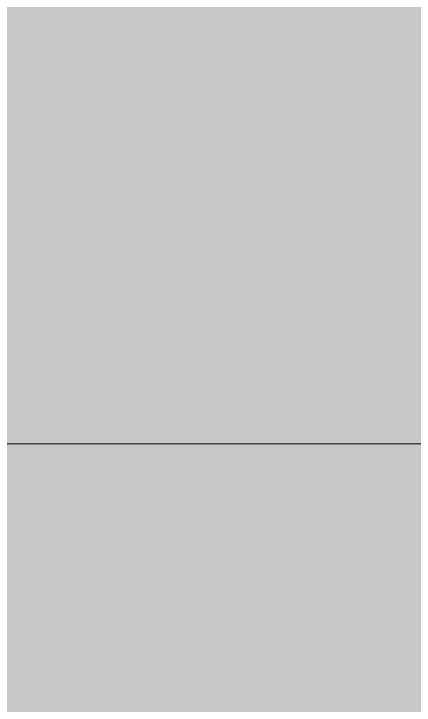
# Model space of a CAD drawing. Header units: inches. Extents: x 224 to 2249, y -2447 to -36.
# Drawn here: x 410.97666 to 410.97978, y -940.96033 to -940.95495 of the extents above; entities that cross this region are included whole.
import ezdxf

# ---------------------------------------------------------------- set-up
doc = ezdxf.new("R2010")
doc.units = ezdxf.units.IN
doc.header["$MEASUREMENT"] = 0
doc.layers.add('A-GLAZ-CURT', color=52, linetype='Continuous', lineweight=13)
doc.layers.add('A-GLAZ-CWMG', color=51, linetype='Continuous', lineweight=13)

# ---------------------------------------------------------------- blocks, each defined once
blk = doc.blocks.new('System Panel - Glazed 2-V2-Level 4 CONSTRUCTION')
at = {"layer": 'A-GLAZ-CURT', "lineweight": 9}
blk.add_hatch(color=7, dxfattribs=at).paths.add_polyline_path([(-27.25, 0.25), (27.25, 0.25), (27.25, 2.25), (-27.25, 2.25)], flags=0)
blk = doc.blocks.new('System Panel - Glazed 2-5472194-Level 4 CONSTRUCTION')
at = {"layer": 'A-GLAZ-CURT', "color": 8, "lineweight": 20}
blk.add_line((26.3412678, 0.25), (26.3412678, 2.25), dxfattribs=at)
blk = doc.blocks.new('Rectangular Mullion - 2_5_ x 5_ rectangular-V8-Level 4 CONSTRUCTION')
at = {"layer": 'A-GLAZ-CWMG', "color": 8, "lineweight": 20}
blk.add_line((-2.5, -2.75), (-2.5, 2.75), dxfattribs=at)

msp = doc.modelspace()

# ---------------------------------------------------------------- block references
at = {"layer": 'A-GLAZ-CURT', "lineweight": 9, "rotation": 89.9999999999994}
for name, p in [('System Panel - Glazed 2-V2-Level 4 CONSTRUCTION', (413.2240477, -966.3908334)), ('System Panel - Glazed 2-5472194-Level 4 CONSTRUCTION', (413.2240477, -967.2995656))]:
    msp.add_blockref(name, p, dxfattribs=at)
at = {"layer": 'A-GLAZ-CWMG', "lineweight": 9, "extrusion": (0, 0, -1), "rotation": 90.0000000000006}
msp.add_blockref('Rectangular Mullion - 2_5_ x 5_ rectangular-V8-Level 4 CONSTRUCTION', (-413.2240477, -938.4582978), dxfattribs=at)

doc.saveas('drawing.dxf')
